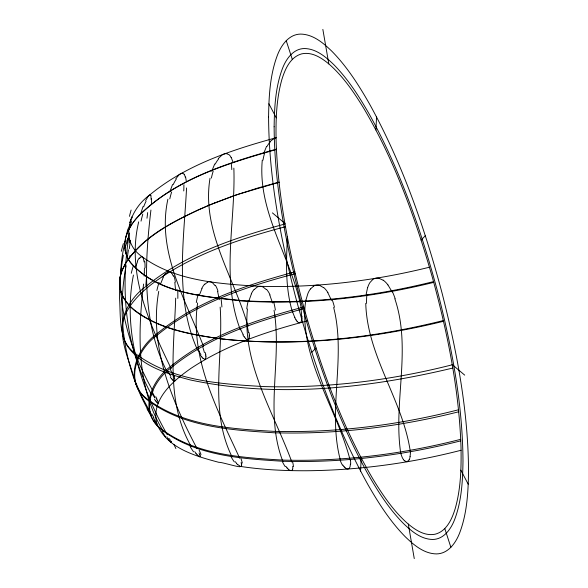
<?xml version="1.0" encoding="UTF-8"?>
<svg xmlns="http://www.w3.org/2000/svg" width="588" height="588" viewBox="0 0 588 588"><rect width="100%" height="100%" fill="white"/><g stroke="black" fill="none" stroke-linecap="round" stroke-linejoin="round"><path stroke-width="0.88" d="M144.405 268.194L144.332 272.251M119.555 283.041L119.592 281.615M119.577 282.137L119.555 283.563M302.026 316.109L301.894 318.564M175.672 298.123C174.291 347.464 165.221 401.663 191.306 446.579M186.558 187.932C183.846 241.896 174.518 299.314 197.671 350.316M129.485 240.073L129.426 241.345M124.737 244.953L124.781 243.873M124.759 244.38L124.737 245.953M132.021 217.295L131.94 218.067M241.536 465.196C241.514 465.608 241.462 466.35 240.823 466.468C262.74 469.797 284.959 470.856 307.105 470.745C359.011 470.238 410.821 463.182 461.08 450.254M144.31 272.707L144.156 276.103M350.375 464.204L350.183 466.034A13.134 9.474 11.7 0 1 349.823 467.276C349.206 469.518 346.582 469.437 345.119 467.769M119.57 281.99L119.614 281.086M158.253 403.015L157.591 400.678M360.584 471.106L361.172 457.986M375.945 130.014L376.533 116.894M304.79 309.156C302.577 363.443 337.02 409.299 350.103 460.014M287.4 236.891C286.238 262.057 285.084 288.098 292.618 312.478M124.766 243.946L124.847 242.866M151.469 203.397L151.557 198.671M119.592 281.461L119.643 280.557M124.796 243.447L124.899 242.359M119.621 280.932L119.687 280.028M200.082 456.523L200.008 455.744M129.389 241.837L129.345 242.366M143.597 284.041C137.71 333.455 136.218 387.61 163.457 431.474M119.665 280.402L119.731 279.491M150.925 210.056C144.494 264.188 141.752 322.68 167.448 372.549M124.884 242.432L124.95 241.844M119.717 279.866L119.798 278.955M249.275 337.012C249.496 339.651 246.747 340.452 245.343 338.254M247.438 309.009C242.006 363.965 273.736 412.504 291.868 462.05M124.935 241.918L125.016 241.337M366.155 294.331L367.61 287.517M119.776 279.329L119.864 278.418M262.277 160.201C257.324 213.304 292.317 258.882 301.519 309.582M126.126 265.769C116.299 316.969 124.516 371.396 151.667 416.179M128.419 249.849L127.251 257.926M125.001 241.411L125.09 240.823M119.849 278.793L119.945 277.881M125.075 240.896L125.266 239.794M129.389 232.98C120.349 287.378 124.472 346.17 151.755 395.011M410.145 456.56L409.718 458.478A13.061 9.798 -8.7 0 1 409.138 459.787M119.923 278.256L120.239 276.257M197.627 302.938C189.571 358.151 217.45 409.682 239.684 458.206M130.558 226.057L131.462 220.97M120.011 277.712L121.437 271.862M124.458 244.557C112.808 295.066 128.081 347.104 153.049 391.138M210.041 178.193C201.147 230.915 234.333 277.529 247.989 326.259M125.251 239.867L125.369 239.272M123.421 255.148C120.672 269.003 119.401 283.137 119.467 297.256C120.621 312.978 119.041 330.162 126.427 344.597C140.473 366.037 167.11 373.836 190.571 380.017C277.161 398.23 367.456 388.447 452.767 368.059M158.745 291.361C148.823 346.538 171.924 400.847 197.098 448.74M138.694 221.86C126.324 273.185 149.278 323.466 171.196 368.661M167.889 199.222C156.459 251.208 185.485 299.601 203.485 346.295M305.885 300.203L307.884 293.566A20.506 20.315 67.3 0 1 310.449 288.921M125.347 239.345L127.934 228.923M133.432 275.059C122.635 330.089 140.12 386.823 167.183 434.598M125.479 238.75L125.597 238.228M120.334 276.088L122.275 269.635L126.067 262.248M301.585 320.32C301.357 322.944 298.63 323.819 297.058 321.313M292.626 469.195C292.295 471.414 289.414 470.562 288.326 469.143M125.068 247.923L126.663 242.55M125.707 237.787L125.847 237.258M248.967 300.674L251.429 293.831M140.495 214.385L142.987 206.653M263.652 153.519L266.54 146.39M125.994 236.736L126.163 236.133M199.494 294.831L202.022 288.451M135.365 267.525L137.482 261.822M169.741 191.997L172.556 184.551M126.148 236.207L126.332 235.604M211.746 171.24L214.716 163.956M129.75 222.705L130.97 219.155M160.744 283.526L163.185 277.477M126.31 235.678L126.685 234.546M126.67 234.619L126.883 234.009M121.62 271.671L126.427 261.675M126.861 234.09L127.082 233.48M127.067 233.554L127.295 232.944M127.273 233.024L127.743 231.87M127.728 231.951L127.986 231.334M127.963 231.415L128.235 230.797M128.213 230.871L128.493 230.253M128.471 230.334L128.757 229.71M409.182 459.831L407.036 461.786L404.456 460.735M128.735 229.79L129.323 228.629M145.64 200.581L147.713 197.098M127.919 239.463L128.809 238.214M129.015 229.254L130.235 226.99M130.213 227.071L131.925 224.337M130.536 226.527L131.565 224.881M126.42 262.02C145.39 233.951 177.944 219.03 207.968 205.697M126.787 261.44C143.692 237.331 170.763 223.072 196.693 210.644M131.947 224.249L132.675 223.234M132.315 223.697L133.461 222.132M175.812 178.73L178.62 175.356M174.79 381.068L174.746 378.562M133.086 222.595L133.873 221.573M133.895 221.485L135.152 219.912M139.407 258.433L141.032 256.941M134.307 220.934L137.959 216.582M310.508 288.965L313.397 286.275M135.615 219.265C172.225 179.972 226.262 163.817 276.419 149.492M218.214 158.635L221.514 155.504M165.603 273.765L167.867 271.957M254.214 289.516L257.103 287.135A7.945 7.174 -89.8 0 1 263.027 286.981L266.313 289.583M138.481 215.928C175.496 179.149 227.402 163.03 276.404 149.131M204.822 284.305L207.432 282.269M311.816 352.263L316.021 347.949M421.096 240.051L425.3 235.737M270.149 141.473L273.743 138.702M372.535 279.719L369.852 282.674A20.573 20.418 -81.9 0 0 367.691 287.539M196.701 210.57L209.122 205.212M207.976 205.66L214.943 202.838M209.13 205.183L235.362 195.245M214.951 202.831L232.914 196.098M232.921 196.149L237.809 194.4M235.369 195.304L240.271 193.57M237.824 194.466L257.684 188.05L279.035 182.096M240.286 193.643L279.057 182.309M276.037 137.754C231.393 150.036 185.602 165.118 149.477 195.157C130.007 209.247 118.35 240.007 141.781 256.471C174.68 280.88 217.935 283.666 257.404 286.224C315.271 288.12 373.314 281.123 429.46 267.209M285.033 223.954C235.766 237.42 185.227 253.972 145.273 286.959C123.943 302.35 110.412 336.086 136.343 354.314C172.563 381.046 220.096 383.942 263.483 386.559C327.001 388.381 390.675 380.436 452.216 364.81M458.493 409.785C398.076 425.212 335.55 433.062 273.17 431.32C230.518 428.77 183.787 425.977 148.183 399.708C122.664 381.766 136.181 348.625 157.158 333.572C196.561 301.225 246.306 285.026 294.816 271.869M460.735 439.317C402.655 454.193 342.525 461.742 282.549 460.081C241.506 457.633 196.532 454.95 162.266 429.681C137.702 412.386 150.859 380.517 171.064 366.096C209.078 335.042 257.007 319.534 303.739 306.965M460.801 440.831C402.809 455.59 342.797 463.013 282.938 461.257C241.955 458.75 197.054 455.994 162.861 430.725C138.349 413.452 151.476 381.663 171.681 367.316C209.673 336.402 257.529 321.033 304.187 308.597C320.916 367.625 341.834 426.065 373.012 479.132C382.626 494.875 393.122 510.443 406.903 522.879C414.562 529.516 424.418 536.366 435.105 534.213C446.608 531.295 451.981 519.05 455.163 508.73C460.83 488.973 461.36 468.18 461.029 447.769C459.191 390.175 447.674 333.308 432.503 277.874C415.716 219.03 394.791 160.759 363.531 107.92C353.947 92.345 343.495 76.94 329.743 64.709C322.106 58.168 312.184 51.472 301.615 53.883C290.097 57.124 284.893 69.538 281.74 79.975C276.191 99.909 275.713 120.834 276.117 141.392C278.073 198.068 289.34 254.045 304.202 308.641M285.511 226.689C238.559 239.154 191.012 254.869 151.645 284.188C140.429 293.052 129.536 303.518 124.311 317.13C117.732 338.445 129.544 360.466 134.917 380.833M443.323 320.556C372.498 338.188 298.689 346.428 225.843 339.394M458.699 411.784C398.304 427.02 335.814 434.657 273.508 432.739C230.864 430.071 184.154 427.123 148.588 400.803C123.127 382.869 136.578 349.786 157.606 334.815C197.039 302.629 246.769 286.643 295.235 273.685M307.656 320.805C266.996 331.367 226.314 344.972 191.034 368.301C173.526 380.532 150.925 399.23 156.739 423.309C166.294 448.137 195.598 456.104 218.846 462.33C221.911 461.874 248.143 470.503 237.905 464.74M433.532 281.608C371.263 297.094 306.671 304.562 242.528 300.659C204.029 296.448 158.304 293.647 130.712 262.836M443.492 321.291C372.153 338.806 297.837 346.685 224.557 339.254M433.746 282.38C370.984 297.822 305.892 305.157 241.3 300.909C203.264 296.374 156.555 293.618 130.124 261.998M174.445 381.259L172.74 380.201M225.91 339.357L220.75 338.82M224.623 339.21L219.486 338.666M218.236 338.512L220.809 338.761M216.994 338.35L219.552 338.6M215.752 338.188L218.302 338.438M214.524 338.019L217.053 338.276M226.799 153.762L229.151 154.776A20.676 12.546 -54.5 0 1 231.069 157.525M215.818 338.107C187.645 334.065 157.996 328.258 134.806 310.699M214.583 337.938C186.844 333.587 157.657 327.773 134.836 310.354L134.343 310.317C126.582 304.011 120.07 295.044 119.651 284.739M182.728 173.357L184.287 174.261M379.025 278.322L383.178 280.226M150.396 194.951L151.153 195.892M199.604 456.832L197.296 454.869M157.827 403.243L156.724 402.258M323.598 287.686L319.791 285.481A7.945 7.791 -88 0 0 313.367 286.216M134.373 309.972C127.353 304.216 121.385 296.455 119.945 287.289M272.406 212.871L284.945 223.455M452.165 364.545L464.711 375.129M170.968 442.257L169.991 441.132M202.926 358.327L205.308 359.466L206.02 356.842M156.753 423.992L156.18 423.257M287.12 467.923L285.812 466.299M236.67 463.44L235.281 461.734M344.076 466.688L342.863 465.057M171.681 272.994L173.401 276.25M196.105 453.473L194.716 451.665M171.6 378.915L170.277 377.129M201.75 356.997L200.405 355.115M155.769 401.097L154.541 399.399M387.948 284.915L392.152 291.986M403.478 459.61L402.537 458.096A40.917 30.745 -26.3 0 1 400.965 453.715M244.16 336.828L242.866 334.837M168.183 438.707L167.69 438.009M130.411 262.505L129.294 260.727M167.249 437.362L166.867 436.796M155.328 422.037L154.938 421.449M154.82 421.273L154.254 420.398M129.838 261.66L128.779 259.859M296.007 319.887L294.764 317.689M215.083 285.68L212.466 282.718A7.945 6.145 -88.3 0 0 207.402 282.181M327.847 292.743L331.485 300.35M129.029 260.381L128.529 259.426M153.497 417.884L156.915 423.919M232.054 456.839C208.836 410.321 223.675 356.688 220.162 307.068M150.41 412.57L141.539 396.025L135.034 380.928M128.522 259.514L128.059 258.551M169.447 438.692L170.307 440.294M231.231 157.378L232.855 161.854M128.287 259.073L127.831 258.11M268.892 103.767L276.279 117.865M460.838 470.135L468.217 484.233M282.924 461.565C264.086 413.276 282.358 360.231 274.045 310.251M127.824 258.191L127.405 257.221M170.851 441.368L171.196 442.147M155.813 396.694L156.9 399.054M269.789 295.044L272.553 302.967M127.206 256.772L127.398 257.301M127.008 256.324L127.192 256.853M240.36 329.831C220.588 277.852 235.751 221.852 233.855 168.131M126.824 255.868L127.001 256.405M199.075 453.054L199.655 454.561M340.459 460.419C326.979 410.608 346.472 357.673 333.639 307.458M126.641 255.42L126.81 255.949M126.471 254.957L126.633 255.493M143.376 258.463L144.111 261.939M173.497 374.424L174.276 376.768M126.302 254.501L126.457 255.038M126.148 254.038L126.295 254.575M394.879 298.873C411.887 349.257 392.909 402.582 400.818 453.767M286.238 40.704L292.332 59.469M444.778 528.531L450.878 547.296M126.141 254.119L125.861 253.112M217.597 291.486L219.375 299.674M125.994 253.656L125.729 252.642M185.588 176.944L186.359 181.501M125.604 252.171L125.722 252.715M241.124 462.491L241.447 464.013M125.597 252.245L125.384 251.223M205.344 352.602L205.822 355.005M125.281 250.753L125.369 251.304M125.193 250.267L125.273 250.826M322.856 29.4L328.817 63.916M408.3 524.084L414.261 558.6M125.112 249.79L125.178 250.348M125.097 249.863L124.972 248.827M174.827 282.336L175.547 290.171M119.849 287.157L119.614 284.217M124.957 248.9L124.825 247.357M249.18 332.712L249.349 335.153M124.847 247.923L124.899 248.415M292.721 466.365L292.787 467.923A12.995 8.254 28.3 0 1 292.677 469.18M124.788 246.864L124.81 247.43M124.781 246.938L124.744 245.38M119.592 283.703L119.592 284.599M119.577 283.181L119.57 284.077M365.765 303.371C367.155 356.453 403.184 400.634 410.402 452.245A41.991 32.017 -3.5 0 1 410.02 456.553M392.468 291.846A66.385 65.797 45.4 0 1 395.173 298.785M404.382 460.742A12.921 9.658 -17.4 0 1 403.508 459.698M366.581 303.334A62.335 59.77 -83.2 0 1 366.919 294.412M372.505 279.682A7.96 7.953 48.8 0 1 379.032 278.278M383.222 280.16A21.837 21.829 -3.2 0 1 387.918 284.937M332.308 300.049A66.525 62.152 72.3 0 1 334.454 307.267M342.495 465.196A41.498 32.024 -4.8 0 1 340.268 460.463M345.046 467.813A12.84 9.54 3.7 0 1 344.017 466.718M350.463 460.036A42.13 30.289 16.9 0 1 350.632 464.248M304.834 309.156A62.203 61.938 -23.9 0 1 305.907 300.211M323.731 287.532A21.543 20.881 80.1 0 1 327.95 292.684M273.861 302.592A66.657 54.64 80 0 1 275.36 310.067M285.143 466.505A41.344 30.245 16.1 0 1 282.38 461.646M288.216 469.202A12.995 8.835 22.2 0 1 287.01 467.96M292.684 462.197A41.491 25.696 32.6 0 1 293.419 466.571M246.754 308.906A63.034 61.189 62.5 0 1 248.312 300.49M251.326 293.772A20.44 18.978 80 0 1 254.104 289.414M266.54 289.325A21.616 19.029 84.7 0 1 270.032 294.911M221.11 299.299A66.797 43.777 84.9 0 1 221.904 307.01M234.347 461.94A41.189 26.1 32.5 0 1 231.172 456.891M237.78 464.814A12.914 7.254 36.3 0 1 236.53 463.476M241.58 464.072A13.076 6.49 40.7 0 1 241.646 465.262M240.977 458.655A41.63 19.522 44.1 0 1 242.307 463.05M196.289 302.57A62.901 55.684 75.8 0 1 198.259 294.287M201.846 288.311A20.58 16.684 84.7 0 1 204.675 284.114M215.421 285.312A21.683 16.03 88.2 0 1 217.986 291.295M177.723 289.847A65.746 30.017 89.2 0 1 177.826 298.425M193.57 451.834A41.035 19.882 44.3 0 1 190.108 446.49M197.171 454.958A12.826 5.094 46.5 0 1 195.944 453.51M199.891 454.73A13.156 4.153 49.6 0 1 200.207 455.884M199.089 450.048A41.777 11.62 52.5 0 1 201.008 454.575M156.893 290.494A62.762 46.783 82 0 1 159.091 282.402M162.972 277.213A20.69 13.333 88.6 0 1 165.463 273.471M167.859 271.847A7.945 4.763 -85.8 0 1 171.667 273.023M173.857 275.713A21.756 12.076 -88.4 0 1 175.356 282.071M146.537 276.103A65.885 15.112 -86.5 0 1 145.831 285.496M165.544 436.833A40.881 12.032 52.8 0 1 161.898 431.004M169.182 440.346A12.745 2.499 54 0 1 168.021 438.744M170.851 440.971A12.987 1.36 56.3 0 1 171.358 442.029M173.93 444.587A41.072 2.477 58.7 0 1 175.886 448.585M131.278 273.28A62.615 35.096 86.6 0 1 133.498 265.394M137.276 261.337A20.624 9.099 -87.7 0 1 139.305 257.963M141.039 256.809A7.953 3.138 -82.6 0 1 143.347 258.536M144.707 261.028A21.822 7.431 -84.7 0 1 145.06 267.827M129.86 256.875A66.018 0.485 -81.7 0 1 130.051 255.559M151.55 416.752A41.432 3.153 59.1 0 1 147 408.792M155.835 422.471A13.068 1.588 61.4 0 1 155.114 421.398M153.835 417.487A41.211 6.997 63.7 0 1 151.579 413.68M121.341 251.274A62.497 21.469 -89.1 0 1 123.392 243.579M126.582 241.447A20.558 4.425 -83.6 0 1 127.934 238.537M129.235 238.493A7.938 1.352 -78.7 0 1 129.397 240.316M130.264 240.411A21.535 2.411 -80.3 0 1 129.286 248.709M127.126 243.05A66.157 15.7 -75.9 0 1 128.529 236.332M152.49 392.439A41.278 6.394 64.1 0 1 154.85 397.187M156.739 399.061A12.796 3.271 64.2 0 1 157.393 400.575M156.687 401.986A13.149 4.579 65.6 0 1 155.791 400.854M154.945 398.054A41.358 16.39 67.7 0 1 152.358 393.85M129.478 216.355A62.365 6.806 -84.6 0 1 131.117 210.063M129.955 226.578A20.492 0.375 -78.8 0 1 129.551 228.725M131.205 218.207A7.938 0.448 -73.8 0 1 131.866 216.994M128.537 229.386A21.609 2.543 -75.2 0 1 129.948 224.454M141.032 221.125A66.297 29.481 -68.4 0 1 142.781 214.128M170.336 369.235A41.123 15.758 68.3 0 1 172.519 374.644M174.121 376.768A12.943 6.137 67.9 0 1 174.585 378.481M172.754 380.017A13.009 7.269 68.9 0 1 171.674 378.76M170.851 376.335A41.498 25.064 71.2 0 1 168.161 371.859M147.654 212.599A62.232 7.879 -79.3 0 1 146.985 218.229M150.903 196.473A20.631 4.998 -72.9 0 1 151.094 199.516M147.735 196.877A7.945 2.154 -67.6 0 1 150.418 194.907M143.656 206.807A21.675 7.196 -68.5 0 1 146.052 201.236M169.792 198.862A66.429 40.881 -58.1 0 1 171.659 191.916M202.603 346.641A41.704 24.622 71.8 0 1 204.44 352.712M205.697 355.005A12.862 8.622 71 0 1 205.903 356.776M202.985 358.232A13.083 9.695 71.7 0 1 201.831 356.894M200.942 354.63A41.645 32.406 74.2 0 1 198.31 349.911M183.89 184.698A62.1 21.58 -72.8 0 1 183.75 190.953M184.191 174.423A20.565 9.114 -65.2 0 1 185.301 177.289M178.605 175.217A7.931 3.638 -59.2 0 1 182.772 173.269M173.195 184.654A21.749 11.216 -59.6 0 1 176.26 179.127M211.393 178.061A66.569 49.113 -43.2 0 1 213.172 171.27M247.261 326.443A41.55 31.906 75.1 0 1 248.489 332.742M249.261 335.145A12.782 10.599 73.5 0 1 249.202 336.946M245.387 338.196A13.164 11.598 73.8 0 1 244.233 336.77M243.256 334.587A41.792 37.919 77.1 0 1 240.83 329.618M231.18 163.346A61.968 33.369 -64.1 0 1 231.79 169.616M221.478 155.394A7.931 4.807 -47.7 0 1 226.858 153.652M215.252 164.052A21.624 14.2 -47.1 0 1 218.633 158.907M273.788 138.783A8.026 5.476 -30.2 0 1 276.044 137.835M266.967 146.478A21.131 15.7 -29.9 0 1 270.502 141.686M262.99 160.193A66.701 53.589 -22.3 0 1 264.49 153.6M301.019 309.656A41.395 37.279 78.5 0 1 301.585 316.101M301.842 318.556A12.907 12.127 75.2 0 1 301.563 320.262M297.087 321.291A13.002 12.598 74.1 0 1 296.043 319.857M294.926 317.608A41.939 41.197 80 0 1 292.839 312.404M268.584 116.931C268.892 177.326 280.285 237.118 295.183 295.448C312.581 360.664 334.962 425.073 367.735 484.269C378.429 502.968 390.131 521.402 405.323 536.815C413.82 545.017 424.022 553.734 436.472 553.911C448.446 553.771 456.119 542.459 459.875 532.346C467.144 512.832 468.239 491.686 468.533 471.069C468.224 410.674 456.832 350.882 441.926 292.552C424.536 227.335 402.155 162.927 369.382 103.731C358.687 85.032 346.986 66.598 331.794 51.185C323.29 42.983 313.088 34.266 300.637 34.089C288.671 34.229 280.998 45.541 277.235 55.654C269.966 75.168 268.878 96.314 268.584 116.931M274.133 126.773C274.427 183.809 285.187 240.279 299.263 295.374C315.69 356.96 336.828 417.789 367.779 473.693C377.886 491.355 388.933 508.767 403.28 523.327C411.306 531.074 420.942 539.299 432.702 539.468C444.006 539.343 451.253 528.656 454.803 519.101C461.668 500.675 462.705 480.705 462.984 461.227C462.69 404.191 451.929 347.721 437.854 292.626C421.427 231.04 400.288 170.211 369.337 114.307C359.231 96.645 348.184 79.233 333.837 64.673C325.811 56.926 316.175 48.701 304.415 48.532C293.103 48.657 285.856 59.344 282.314 68.899C275.449 87.325 274.412 107.295 274.133 126.773"/></g></svg>
